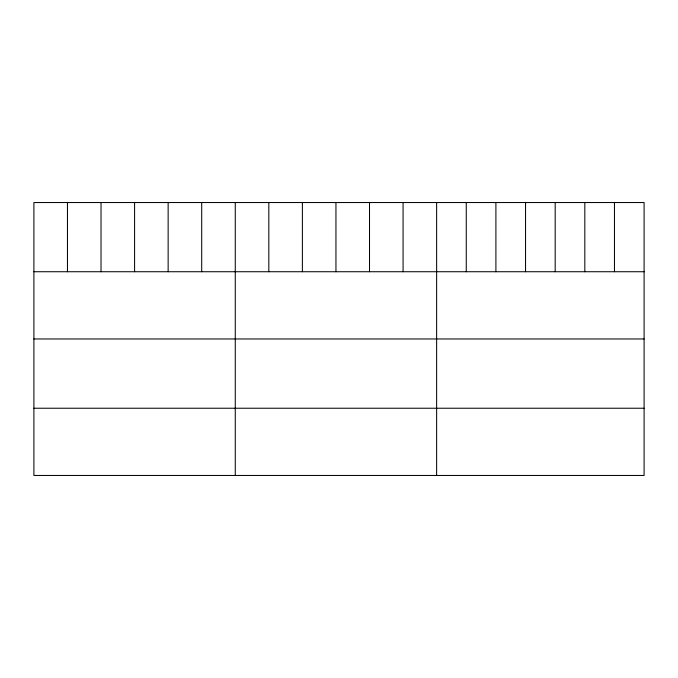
<?xml version="1.0" encoding="UTF-8"?>
<svg xmlns="http://www.w3.org/2000/svg" width="678" height="678" viewBox="0 0 678 678"><rect width="100%" height="100%" fill="white"/><g stroke="black" fill="none" stroke-linecap="round" stroke-linejoin="round"><path stroke-width="1.02" d="M644.1 271.734L644.1 475.464L33.9 475.464L33.9 202.536L644.1 202.536L644.1 271.734L33.9 271.734M33.9 338.966L644.1 338.966M33.9 408.232L644.1 408.232M614.463 202.536L614.463 271.734M584.826 202.536L584.826 271.734M555.189 202.536L555.189 271.734M525.543 202.536L525.543 271.734M495.906 202.536L495.906 271.734M466.269 202.536L466.269 271.734M436.632 202.536L436.632 475.464M403.071 202.536L403.071 271.734M369.51 202.536L369.51 271.734M335.949 202.536L335.949 271.734M302.388 202.536L302.388 271.734M268.827 202.536L268.827 271.734M235.266 202.536L235.266 475.464M201.705 202.536L201.705 271.734M168.144 202.536L168.144 271.734M134.583 202.536L134.583 271.734M101.022 202.536L101.022 271.734M67.461 202.536L67.461 271.734"/></g></svg>
